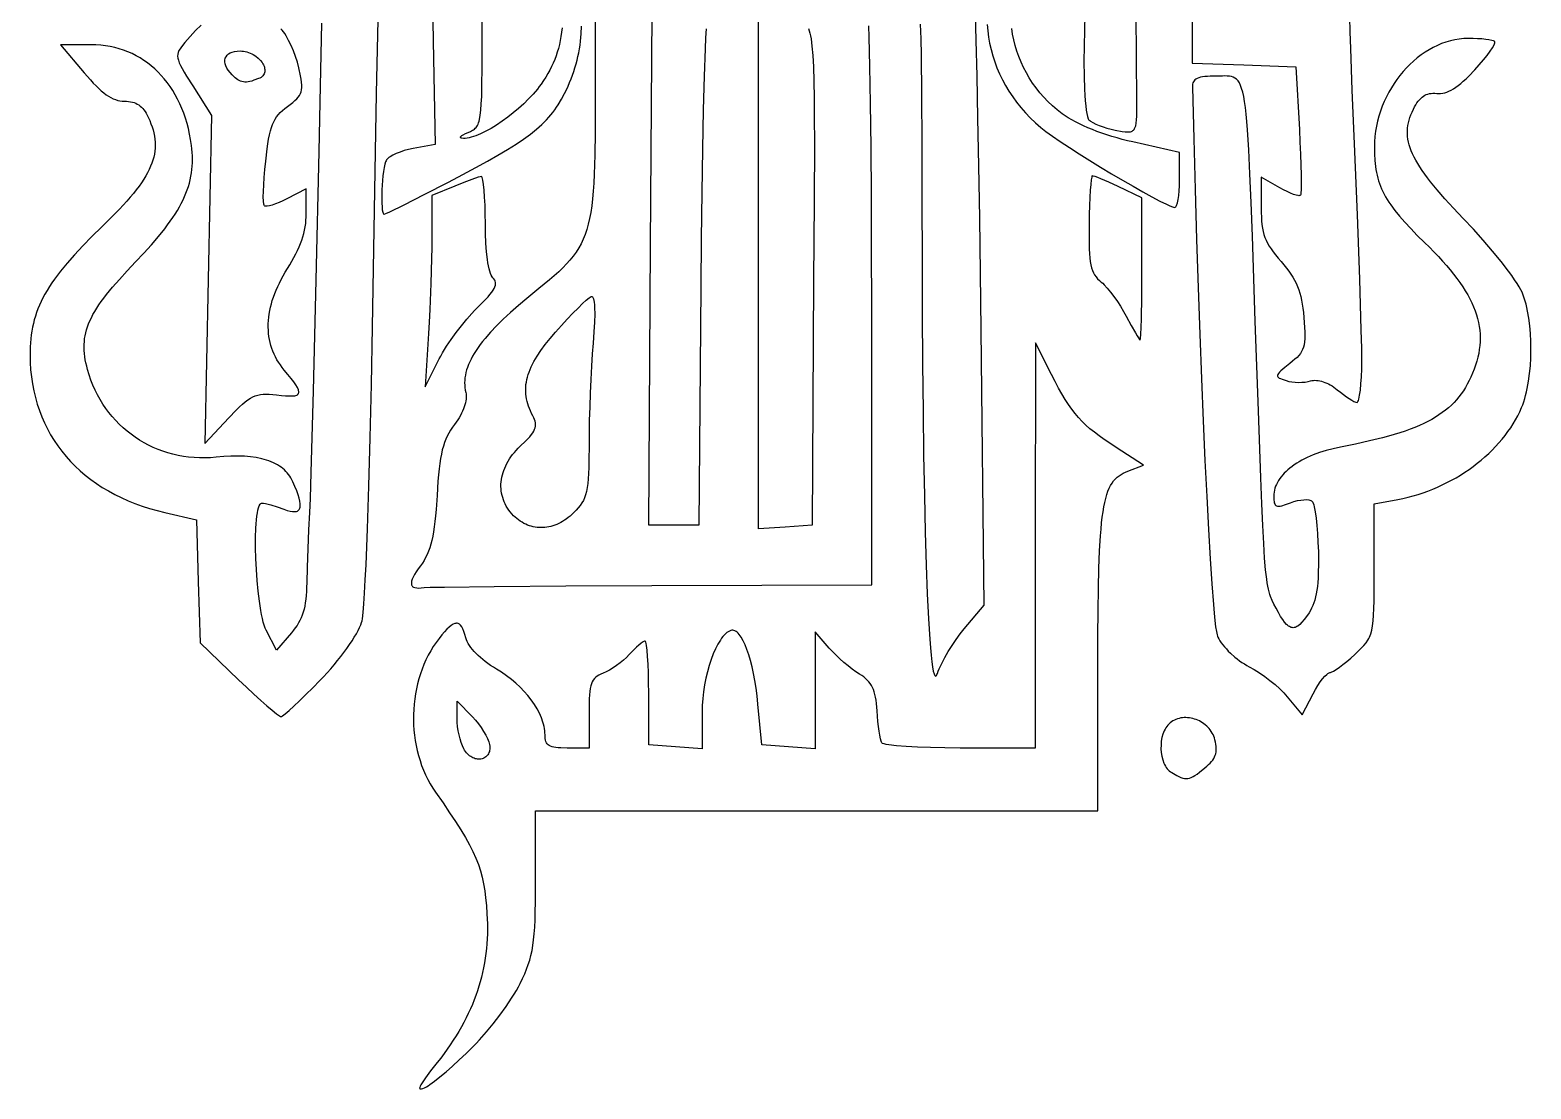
# Model space of a CAD drawing. Extents: x 0 to 1400, y 0 to 980.
# Drawn here: x 1015 to 1253.9, y 480.7 to 649.3 of the extents above; entities that cross this region are included whole.
import ezdxf

# ---------------------------------------------------------------- set-up
doc = ezdxf.new("R2010")
doc.units = 0
doc.layers.add('Calque_par_d_faut', color=18, linetype='CONTINUOUS')

msp = doc.modelspace()

# ---------------------------------------------------------------- linework, layer by layer
at = {"layer": 'Calque_par_d_faut'}
for points in [[(1078.91, 664), (1079.2, 647.56), (1079.5, 631.13), (1076, 630.47), (1075.28, 630.32), (1074.59, 630.13), (1073.92, 629.91), (1073.32, 629.67), (1072.78, 629.42), (1072.33, 629.16), (1072.14, 629.03), (1071.99, 628.9), (1071.86, 628.78), (1071.77, 628.66), (1071.7, 628.53), (1071.63, 628.37), (1071.51, 627.95), (1071.39, 627.42), (1071.29, 626.81), (1071.2, 626.12), (1071.13, 625.4), (1071.07, 624.64), (1071.03, 623.88), (1071.01, 623.14), (1071, 622.43), (1071.01, 621.77), (1071.05, 621.19), (1071.1, 620.7), (1071.17, 620.32), (1071.22, 620.19), (1071.27, 620.08), (1071.33, 620.02), (1071.39, 620), (1071.67, 620.1), (1072.32, 620.4), (1074.56, 621.51), (1077.78, 623.14), (1081.64, 625.13), (1081.64, 625.13), (1083.91, 626.32), (1085.97, 627.42), (1087.83, 628.45), (1089.51, 629.4), (1091.02, 630.31), (1092.38, 631.16), (1093.59, 631.97), (1094.67, 632.76), (1095.63, 633.53), (1096.07, 633.91), (1096.48, 634.29), (1096.88, 634.67), (1097.25, 635.05), (1097.6, 635.44), (1097.93, 635.83), (1098.24, 636.22), (1098.54, 636.62), (1098.83, 637.03), (1099.11, 637.45), (1099.63, 638.32), (1100.12, 639.24), (1100.4, 639.81), (1100.67, 640.39), (1100.92, 640.97), (1101.16, 641.56), (1101.38, 642.15), (1101.58, 642.74), (1101.77, 643.33), (1101.94, 643.93), (1102.1, 644.53), (1102.24, 645.13), (1102.37, 645.73), (1102.48, 646.33), (1102.58, 646.93), (1102.66, 647.54), (1102.77, 648.74), (1102.83, 649.95)], [(1105, 664.1), (1105, 641.8), (1105, 637.13), (1104.98, 633.04), (1104.93, 629.47), (1104.89, 627.86), (1104.83, 626.36), (1104.76, 624.97), (1104.67, 623.67), (1104.56, 622.47), (1104.43, 621.35), (1104.28, 620.3), (1104.1, 619.33), (1103.89, 618.42), (1103.65, 617.57), (1103.38, 616.77), (1103.07, 616.02), (1102.73, 615.31), (1102.36, 614.63), (1101.94, 613.97), (1101.48, 613.33), (1100.97, 612.71), (1100.42, 612.09), (1099.82, 611.48), (1099.18, 610.85), (1098.48, 610.22), (1097.72, 609.56), (1096.04, 608.16), (1094.13, 606.61), (1092.76, 605.48), (1091.49, 604.37), (1090.33, 603.3), (1089.27, 602.25), (1088.31, 601.22), (1087.45, 600.22), (1087.06, 599.74), (1086.69, 599.25), (1086.35, 598.78), (1086.03, 598.31), (1085.74, 597.85), (1085.48, 597.39), (1085.24, 596.94), (1085.02, 596.49), (1084.83, 596.06), (1084.66, 595.62), (1084.52, 595.2), (1084.41, 594.78), (1084.32, 594.37), (1084.25, 593.96), (1084.21, 593.56), (1084.2, 593.16), (1084.21, 592.77), (1084.24, 592.39), (1084.3, 592.01), (1084.38, 591.64), (1084.43, 591.4), (1084.46, 591.13), (1084.46, 590.86), (1084.45, 590.57), (1084.41, 590.27), (1084.34, 589.97), (1084.26, 589.65), (1084.15, 589.32), (1084.03, 588.99), (1083.88, 588.65), (1083.72, 588.3), (1083.53, 587.95), (1083.33, 587.6), (1083.1, 587.25), (1082.86, 586.9), (1082.6, 586.54), (1082.27, 586.09), (1081.96, 585.63), (1081.69, 585.16), (1081.43, 584.68), (1081.21, 584.17), (1081, 583.64), (1080.82, 583.07), (1080.65, 582.46), (1080.5, 581.8), (1080.37, 581.08), (1080.25, 580.3), (1080.14, 579.45), (1080.05, 578.52), (1079.96, 577.51), (1079.81, 575.22), (1079.65, 572.99), (1079.57, 572), (1079.47, 571.08), (1079.37, 570.24), (1079.25, 569.45), (1079.12, 568.73), (1078.97, 568.06), (1078.82, 567.44), (1078.64, 566.86), (1078.45, 566.33), (1078.23, 565.82), (1078, 565.34), (1077.75, 564.88), (1077.47, 564.45), (1077.17, 564.02), (1076.8, 563.51), (1076.49, 563.04), (1076.23, 562.61), (1076.02, 562.22), (1075.87, 561.88), (1075.77, 561.57), (1075.72, 561.31), (1075.73, 561.08), (1075.75, 560.98), (1075.79, 560.89), (1075.84, 560.81), (1075.91, 560.74), (1075.98, 560.67), (1076.08, 560.62), (1076.3, 560.54), (1076.58, 560.49), (1076.92, 560.48), (1077.31, 560.5), (1077.75, 560.56), (1078.72, 560.6), (1081, 560.64), (1088.91, 560.73), (1100.31, 560.81), (1114, 560.88), (1149, 561), (1149, 605.38), (1148.99, 614.35), (1148.95, 622.86), (1148.89, 630.69), (1148.81, 637.66), (1148.72, 643.56), (1148.61, 648.21), (1148.55, 650.01)], [(1122.63, 649.52), (1122.55, 648.1), (1122.48, 646.36), (1122.33, 641.99), (1122.18, 636.61), (1122.05, 630.37), (1121.94, 623.47), (1121.85, 616.08), (1121.78, 608.37), (1121.5, 570.5), (1117.51, 570.5), (1113.51, 570.5), (1113.81, 615), (1114.11, 659.5)], [(1061.44, 650.43), (1061.2, 640.46), (1060.97, 630), (1060.52, 609.53), (1060.09, 591.87), (1059.74, 578.89), (1059.61, 574.76), (1059.51, 572.5), (1059.36, 569.76), (1059.22, 566.74), (1059.12, 563.8), (1059.07, 561.31), (1059.05, 560.59), (1059.02, 559.91), (1058.98, 559.28), (1058.92, 558.69), (1058.84, 558.13), (1058.75, 557.6), (1058.64, 557.11), (1058.51, 556.63), (1058.35, 556.18), (1058.18, 555.75), (1057.99, 555.33), (1057.77, 554.93), (1057.52, 554.53), (1057.25, 554.14), (1056.95, 553.75), (1056.63, 553.36), (1054.26, 550.6), (1052.63, 553.75), (1052.46, 554.11), (1052.31, 554.55), (1052.16, 555.05), (1052.01, 555.62), (1051.88, 556.24), (1051.75, 556.91), (1051.53, 558.38), (1051.33, 559.99), (1051.18, 561.68), (1051.06, 563.43), (1050.98, 565.18), (1050.94, 566.89), (1050.94, 568.51), (1050.99, 570), (1051.03, 570.69), (1051.08, 571.32), (1051.15, 571.91), (1051.22, 572.43), (1051.31, 572.89), (1051.41, 573.27), (1051.52, 573.58), (1051.65, 573.81), (1051.71, 573.89), (1051.78, 573.95), (1051.86, 573.99), (1051.93, 574), (1052.18, 573.98), (1052.5, 573.92), (1053.35, 573.71), (1054.37, 573.4), (1055.43, 573.02), (1055.96, 572.84), (1056.42, 572.72), (1056.82, 572.65), (1057.17, 572.64), (1057.32, 572.66), (1057.46, 572.69), (1057.58, 572.74), (1057.69, 572.8), (1057.78, 572.88), (1057.86, 572.98), (1057.92, 573.08), (1057.97, 573.21), (1058.01, 573.35), (1058.03, 573.51), (1058.03, 573.86), (1057.98, 574.29), (1057.87, 574.78), (1057.7, 575.33), (1057.47, 575.96), (1057.2, 576.64), (1056.86, 577.4), (1056.71, 577.71), (1056.55, 578), (1056.37, 578.28), (1056.18, 578.55), (1055.97, 578.8), (1055.75, 579.05), (1055.51, 579.28), (1055.26, 579.5), (1054.99, 579.71), (1054.71, 579.91), (1054.41, 580.09), (1054.09, 580.27), (1053.77, 580.43), (1053.42, 580.58), (1053.06, 580.72), (1052.69, 580.85), (1052.3, 580.96), (1051.9, 581.07), (1051.04, 581.24), (1050.13, 581.37), (1049.15, 581.45), (1048.11, 581.48), (1047.01, 581.47), (1045.85, 581.41), (1044.63, 581.3), (1043.74, 581.23), (1042.86, 581.2), (1041.99, 581.2), (1041.13, 581.24), (1040.27, 581.32), (1039.43, 581.44), (1038.6, 581.59), (1037.78, 581.78), (1036.97, 582), (1036.18, 582.26), (1035.4, 582.55), (1034.64, 582.87), (1033.89, 583.23), (1033.17, 583.61), (1032.46, 584.03), (1031.77, 584.48), (1031.1, 584.96), (1030.46, 585.46), (1029.83, 586), (1029.23, 586.56), (1028.66, 587.15), (1028.11, 587.77), (1027.58, 588.41), (1027.08, 589.08), (1026.61, 589.77), (1026.17, 590.49), (1025.76, 591.23), (1025.38, 592), (1025.03, 592.78), (1024.71, 593.59), (1024.42, 594.42), (1024.17, 595.27), (1024.04, 595.8), (1023.92, 596.32), (1023.82, 596.83), (1023.74, 597.32), (1023.69, 597.82), (1023.65, 598.3), (1023.63, 598.78), (1023.64, 599.25), (1023.67, 599.72), (1023.72, 600.19), (1023.8, 600.66), (1023.9, 601.12), (1024.03, 601.59), (1024.18, 602.07), (1024.35, 602.54), (1024.56, 603.02), (1024.79, 603.51), (1025.04, 604.01), (1025.33, 604.51), (1025.64, 605.02), (1025.98, 605.55), (1026.36, 606.09), (1026.76, 606.64), (1027.19, 607.2), (1028.15, 608.38), (1029.24, 609.63), (1030.46, 610.97), (1031.82, 612.4), (1033.16, 613.81), (1034.38, 615.15), (1035.48, 616.45), (1036.47, 617.69), (1036.93, 618.29), (1037.35, 618.88), (1037.76, 619.47), (1038.13, 620.04), (1038.48, 620.61), (1038.8, 621.17), (1039.1, 621.73), (1039.38, 622.28), (1039.63, 622.82), (1039.85, 623.36), (1040.06, 623.9), (1040.24, 624.43), (1040.39, 624.97), (1040.53, 625.5), (1040.64, 626.04), (1040.73, 626.57), (1040.8, 627.11), (1040.85, 627.65), (1040.88, 628.19), (1040.89, 628.73), (1040.88, 629.28), (1040.85, 629.84), (1040.8, 630.4), (1040.73, 630.97), (1040.59, 631.88), (1040.43, 632.76), (1040.23, 633.63), (1040.01, 634.47), (1039.76, 635.29), (1039.49, 636.08), (1039.19, 636.85), (1038.86, 637.6), (1038.51, 638.32), (1038.14, 639.02), (1037.74, 639.69), (1037.32, 640.34), (1036.87, 640.96), (1036.4, 641.55), (1035.91, 642.11), (1035.4, 642.65), (1034.87, 643.16), (1034.32, 643.64), (1033.74, 644.09), (1033.15, 644.5), (1032.54, 644.89), (1031.91, 645.25), (1031.26, 645.58), (1030.6, 645.87), (1029.92, 646.13), (1029.22, 646.36), (1028.51, 646.55), (1027.78, 646.71), (1027.03, 646.84), (1026.28, 646.93), (1025.5, 646.98), (1024.72, 647), (1019.9, 647), (1023.66, 642.5), (1024.64, 641.38), (1025.09, 640.88), (1025.54, 640.43), (1025.96, 640.02), (1026.37, 639.65), (1026.77, 639.33), (1027.16, 639.04), (1027.54, 638.78), (1027.91, 638.57), (1028.28, 638.39), (1028.64, 638.25), (1028.99, 638.14), (1029.34, 638.06), (1029.7, 638.01), (1030.05, 638), (1030.39, 637.99), (1030.71, 637.96), (1031.02, 637.92), (1031.31, 637.85), (1031.58, 637.77), (1031.85, 637.67), (1032.1, 637.54), (1032.33, 637.4), (1032.56, 637.23), (1032.77, 637.04), (1032.97, 636.84), (1033.16, 636.61), (1033.35, 636.35), (1033.52, 636.08), (1033.68, 635.78), (1033.84, 635.45), (1034.07, 634.93), (1034.27, 634.42), (1034.44, 633.92), (1034.6, 633.42), (1034.72, 632.94), (1034.82, 632.45), (1034.89, 631.97), (1034.93, 631.49), (1034.95, 631.02), (1034.93, 630.54), (1034.89, 630.06), (1034.82, 629.59), (1034.71, 629.11), (1034.58, 628.62), (1034.42, 628.13), (1034.22, 627.64), (1033.99, 627.13), (1033.74, 626.62), (1033.44, 626.1), (1033.12, 625.57), (1032.76, 625.03), (1032.37, 624.48), (1031.94, 623.91), (1031.48, 623.33), (1030.98, 622.73), (1030.44, 622.11), (1029.26, 620.82), (1027.94, 619.46), (1026.46, 618), (1024.86, 616.44), (1023.42, 614.96), (1022.1, 613.55), (1020.92, 612.21), (1020.38, 611.56), (1019.87, 610.92), (1019.38, 610.3), (1018.93, 609.68), (1018.51, 609.07), (1018.11, 608.47), (1017.74, 607.88), (1017.4, 607.29), (1017.08, 606.7), (1016.79, 606.12), (1016.53, 605.53), (1016.29, 604.95), (1016.07, 604.37), (1015.87, 603.79), (1015.7, 603.2), (1015.55, 602.61), (1015.42, 602.01), (1015.31, 601.4), (1015.21, 600.79), (1015.14, 600.16), (1015.09, 599.53), (1015.05, 598.89), (1015.03, 598.23), (1015.02, 597.55), (1015.05, 596.38), (1015.12, 595.23), (1015.24, 594.09), (1015.41, 592.98), (1015.62, 591.89), (1015.87, 590.81), (1016.17, 589.77), (1016.51, 588.74), (1016.9, 587.74), (1017.32, 586.76), (1017.79, 585.81), (1018.3, 584.88), (1018.85, 583.98), (1019.45, 583.11), (1020.08, 582.26), (1020.75, 581.44), (1021.46, 580.65), (1022.21, 579.88), (1023, 579.15), (1023.82, 578.44), (1024.69, 577.77), (1025.59, 577.12), (1026.52, 576.51), (1027.49, 575.93), (1028.5, 575.38), (1029.54, 574.87), (1030.62, 574.38), (1031.73, 573.94), (1032.87, 573.52), (1034.05, 573.15), (1035.26, 572.8), (1036.5, 572.5), (1041.5, 571.35), (1041.79, 561.54), (1042.08, 551.73), (1048.22, 545.87), (1049.47, 544.69), (1050.66, 543.59), (1051.75, 542.59), (1052.74, 541.72), (1053.58, 541.01), (1054.25, 540.46), (1054.72, 540.12), (1054.87, 540.03), (1054.97, 540), (1055.06, 540.03), (1055.2, 540.12), (1055.64, 540.45), (1056.26, 540.99), (1057.03, 541.69), (1057.94, 542.54), (1058.94, 543.52), (1060.03, 544.59), (1061.17, 545.75), (1061.17, 545.75), (1061.75, 546.36), (1062.33, 546.99), (1062.89, 547.63), (1063.44, 548.27), (1063.98, 548.92), (1064.49, 549.57), (1064.98, 550.21), (1065.45, 550.85), (1065.88, 551.46), (1066.28, 552.06), (1066.64, 552.64), (1066.97, 553.18), (1067.25, 553.7), (1067.49, 554.17), (1067.68, 554.61), (1067.81, 555), (1067.87, 555.24), (1067.92, 555.58), (1068.04, 556.57), (1068.16, 557.94), (1068.28, 559.68), (1068.39, 561.76), (1068.51, 564.17), (1068.74, 569.89), (1068.97, 576.68), (1069.17, 584.4), (1069.36, 592.89), (1069.52, 602), (1069.83, 620.65), (1070.19, 639.25), (1070.55, 655.67)], [(1099.71, 649.68), (1099.63, 648.98), (1099.53, 648.3), (1099.41, 647.65), (1099.28, 647.02), (1099.12, 646.41), (1098.95, 645.81), (1098.76, 645.22), (1098.54, 644.65), (1098.3, 644.08), (1098.04, 643.52), (1097.76, 642.96), (1097.45, 642.41), (1097.12, 641.85), (1096.76, 641.29), (1096.37, 640.72), (1096.09, 640.33), (1095.78, 639.94), (1095.12, 639.15), (1094.39, 638.37), (1093.61, 637.6), (1092.79, 636.86), (1091.94, 636.14), (1091.06, 635.45), (1090.18, 634.81), (1089.29, 634.21), (1088.42, 633.68), (1087.57, 633.21), (1086.75, 632.81), (1085.97, 632.49), (1085.6, 632.36), (1085.24, 632.25), (1084.91, 632.17), (1084.59, 632.12), (1084.28, 632.08), (1084, 632.08), (1083.74, 632.11), (1083.65, 632.13), (1083.59, 632.17), (1083.55, 632.21), (1083.54, 632.26), (1083.55, 632.31), (1083.59, 632.38), (1083.74, 632.52), (1083.99, 632.67), (1084.32, 632.85), (1084.75, 633.03), (1085.14, 633.19), (1085.47, 633.37), (1085.63, 633.46), (1085.77, 633.57), (1085.9, 633.69), (1086.02, 633.83), (1086.14, 633.98), (1086.24, 634.15), (1086.34, 634.35), (1086.42, 634.57), (1086.5, 634.82), (1086.57, 635.1), (1086.7, 635.77), (1086.79, 636.59), (1086.86, 637.58), (1086.92, 638.77), (1086.96, 640.17), (1086.99, 643.71), (1087, 648.36), (1086.99, 653.51)], [(1042.24, 650.12), (1041.38, 649.25), (1040.49, 648.3), (1039.68, 647.37), (1039.11, 646.66), (1038.9, 646.36), (1038.73, 646.06), (1038.61, 645.78), (1038.54, 645.49), (1038.52, 645.19), (1038.55, 644.87), (1038.64, 644.52), (1038.78, 644.13), (1038.98, 643.7), (1039.25, 643.2), (1039.57, 642.64), (1039.95, 642.01), (1040.92, 640.47), (1043.93, 635.71), (1043.4, 609.61), (1042.87, 583.5), (1046.68, 587.58), (1047.85, 588.81), (1048.36, 589.31), (1048.83, 589.75), (1049.28, 590.13), (1049.69, 590.45), (1050.1, 590.71), (1050.49, 590.92), (1050.88, 591.09), (1051.28, 591.21), (1051.7, 591.29), (1052.13, 591.34), (1052.6, 591.35), (1053.1, 591.33), (1053.65, 591.29), (1054.25, 591.22), (1054.25, 591.22), (1055.03, 591.14), (1055.71, 591.08), (1056.29, 591.06), (1056.78, 591.07), (1057.17, 591.11), (1057.33, 591.15), (1057.47, 591.2), (1057.58, 591.26), (1057.67, 591.34), (1057.74, 591.42), (1057.78, 591.52), (1057.8, 591.63), (1057.8, 591.76), (1057.78, 591.9), (1057.74, 592.05), (1057.58, 592.4), (1057.33, 592.82), (1057, 593.3), (1056.58, 593.85), (1056.08, 594.48), (1055.5, 595.18), (1055.18, 595.59), (1054.87, 596), (1054.59, 596.42), (1054.33, 596.84), (1054.1, 597.28), (1053.88, 597.73), (1053.69, 598.18), (1053.52, 598.64), (1053.37, 599.1), (1053.25, 599.57), (1053.14, 600.05), (1053.06, 600.54), (1053, 601.03), (1052.96, 601.53), (1052.94, 602.04), (1052.95, 602.55), (1052.97, 603.07), (1053.02, 603.59), (1053.09, 604.11), (1053.19, 604.65), (1053.3, 605.18), (1053.44, 605.72), (1053.59, 606.27), (1053.77, 606.82), (1053.98, 607.37), (1054.2, 607.93), (1054.45, 608.49), (1054.71, 609.05), (1055, 609.62), (1055.31, 610.19), (1055.65, 610.76), (1056, 611.34), (1056.37, 611.94), (1056.72, 612.53), (1057.04, 613.11), (1057.33, 613.68), (1057.6, 614.24), (1057.85, 614.8), (1058.07, 615.35), (1058.27, 615.89), (1058.44, 616.42), (1058.59, 616.96), (1058.72, 617.48), (1058.82, 618), (1058.9, 618.52), (1058.95, 619.04), (1058.99, 619.55), (1059, 620.06), (1059, 624.05), (1055.91, 622.45), (1055.28, 622.14), (1054.67, 621.87), (1054.1, 621.64), (1053.58, 621.47), (1053.13, 621.35), (1052.76, 621.28), (1052.61, 621.27), (1052.48, 621.28), (1052.39, 621.31), (1052.32, 621.35), (1052.27, 621.43), (1052.23, 621.58), (1052.18, 622.06), (1052.16, 622.76), (1052.18, 623.65), (1052.22, 624.69), (1052.3, 625.87), (1052.4, 627.14), (1052.54, 628.48), (1052.76, 630.41), (1052.88, 631.24), (1053, 631.98), (1053.13, 632.65), (1053.28, 633.26), (1053.44, 633.8), (1053.61, 634.29), (1053.81, 634.74), (1054.03, 635.14), (1054.28, 635.52), (1054.55, 635.86), (1054.86, 636.2), (1055.2, 636.52), (1055.58, 636.83), (1056, 637.15), (1056.85, 637.81), (1057.19, 638.1), (1057.48, 638.38), (1057.73, 638.65), (1057.93, 638.92), (1058.08, 639.21), (1058.19, 639.51), (1058.26, 639.83), (1058.3, 640.18), (1058.29, 640.57), (1058.26, 641.01), (1058.19, 641.5), (1058.09, 642.04), (1057.81, 643.34), (1057.58, 644.22), (1057.3, 645.12), (1056.96, 646.02), (1056.59, 646.88), (1056.19, 647.69), (1055.77, 648.43), (1055.56, 648.76), (1055.36, 649.06), (1055.15, 649.32), (1054.95, 649.55)], [(1138.93, 649.58), (1139.04, 649.23), (1139.15, 648.85), (1139.25, 648.41), (1139.34, 647.92), (1139.42, 647.37), (1139.49, 646.75), (1139.61, 645.28), (1139.71, 643.45), (1139.78, 641.21), (1139.83, 638.51), (1139.86, 635.29), (1139.87, 631.49), (1139.84, 621.96), (1139.76, 609.49), (1139.5, 570.5), (1135.25, 570.19), (1131, 569.89), (1131, 610.43), (1131, 650.97)], [(1156.73, 650.26), (1156.8, 647.95), (1156.85, 645.31), (1156.94, 639.03), (1156.99, 631.29), (1157, 621.97), (1157.01, 612.89), (1157.04, 604.29), (1157.1, 596.2), (1157.18, 588.64), (1157.27, 581.64), (1157.39, 575.2), (1157.52, 569.36), (1157.67, 564.13), (1157.84, 559.53), (1158.03, 555.59), (1158.23, 552.33), (1158.34, 550.96), (1158.45, 549.76), (1158.56, 548.75), (1158.68, 547.91), (1158.8, 547.26), (1158.93, 546.8), (1158.99, 546.64), (1159.06, 546.53), (1159.12, 546.47), (1159.19, 546.45), (1159.25, 546.48), (1159.32, 546.57), (1159.39, 546.7), (1159.46, 546.88), (1159.59, 547.24), (1159.75, 547.63), (1160.15, 548.48), (1160.63, 549.39), (1161.18, 550.35), (1161.79, 551.31), (1162.43, 552.26), (1163.09, 553.16), (1163.74, 553.99), (1163.74, 553.99), (1166.9, 557.75), (1166.42, 601.62), (1166.31, 610.63), (1166.19, 619.39), (1166.05, 627.69), (1165.91, 635.32), (1165.77, 642.06), (1165.63, 647.68), (1165.5, 651.97)], [(1167.37, 650.23), (1167.46, 649.22), (1167.59, 648.22), (1167.77, 647.22), (1167.99, 646.23), (1168.26, 645.24), (1168.58, 644.27), (1168.94, 643.3), (1169.35, 642.35), (1169.8, 641.41), (1170.3, 640.49), (1170.85, 639.58), (1171.44, 638.7), (1172.07, 637.83), (1172.75, 636.98), (1173.47, 636.15), (1174.24, 635.35), (1175.05, 634.57), (1175.91, 633.82), (1176.71, 633.19), (1177.76, 632.43), (1179.02, 631.56), (1180.46, 630.61), (1182.04, 629.6), (1183.71, 628.56), (1185.44, 627.49), (1187.19, 626.44), (1188.92, 625.42), (1190.6, 624.45), (1192.17, 623.57), (1193.61, 622.78), (1194.88, 622.11), (1195.93, 621.6), (1196.37, 621.4), (1196.74, 621.25), (1197.03, 621.15), (1197.25, 621.1), (1197.33, 621.11), (1197.4, 621.17), (1197.47, 621.27), (1197.54, 621.41), (1197.67, 621.8), (1197.78, 622.33), (1197.87, 622.98), (1197.94, 623.72), (1197.98, 624.54), (1198, 625.43), (1198, 625.43), (1198, 629.86), (1190.59, 631.51), (1189.73, 631.71), (1188.88, 631.93), (1188.05, 632.16), (1187.22, 632.4), (1186.42, 632.65), (1185.63, 632.92), (1184.86, 633.2), (1184.12, 633.48), (1183.4, 633.78), (1182.71, 634.08), (1182.06, 634.39), (1181.43, 634.71), (1180.84, 635.03), (1180.28, 635.35), (1179.77, 635.68), (1179.3, 636.01), (1178.52, 636.62), (1177.77, 637.26), (1177.06, 637.93), (1176.39, 638.63), (1175.76, 639.36), (1175.16, 640.12), (1174.61, 640.9), (1174.09, 641.7), (1173.62, 642.53), (1173.18, 643.37), (1172.79, 644.22), (1172.43, 645.1), (1172.12, 645.98), (1171.85, 646.87), (1171.61, 647.78), (1171.43, 648.68), (1171.28, 649.6)], [(1182.93, 651.82), (1182.85, 649.3), (1182.8, 646.78), (1182.79, 644.32), (1182.81, 642), (1182.88, 639.9), (1182.93, 638.95), (1182.99, 638.07), (1183.06, 637.29), (1183.14, 636.6), (1183.23, 636.03), (1183.34, 635.56), (1183.45, 635.22), (1183.52, 635.1), (1183.58, 635.02), (1183.7, 634.92), (1183.84, 634.81), (1184.22, 634.59), (1184.68, 634.36), (1185.22, 634.14), (1185.82, 633.92), (1186.45, 633.72), (1187.11, 633.54), (1187.78, 633.39), (1188.89, 633.19), (1189.35, 633.13), (1189.74, 633.1), (1190.07, 633.12), (1190.21, 633.15), (1190.35, 633.19), (1190.47, 633.25), (1190.57, 633.32), (1190.67, 633.41), (1190.76, 633.51), (1190.84, 633.63), (1190.91, 633.76), (1191.02, 634.1), (1191.1, 634.51), (1191.16, 635.01), (1191.19, 635.6), (1191.21, 636.29), (1191.22, 638), (1191.11, 652)], [(1200, 652), (1200, 648.04), (1200, 644.08), (1208.25, 643.79), (1216.5, 643.5), (1217.07, 633.5), (1217.17, 631.48), (1217.26, 629.58), (1217.32, 627.84), (1217.35, 626.3), (1217.37, 625), (1217.35, 623.99), (1217.32, 623.32), (1217.29, 623.12), (1217.25, 623.02), (1217.2, 622.98), (1217.11, 622.96), (1217.01, 622.95), (1216.87, 622.96), (1216.54, 623.04), (1216.12, 623.17), (1215.64, 623.36), (1215.11, 623.61), (1214.53, 623.89), (1213.94, 624.22), (1211, 625.91), (1211, 620.99), (1211.01, 620.25), (1211.03, 619.57), (1211.07, 618.94), (1211.12, 618.35), (1211.2, 617.8), (1211.31, 617.28), (1211.44, 616.79), (1211.6, 616.31), (1211.78, 615.85), (1212.01, 615.4), (1212.27, 614.94), (1212.56, 614.48), (1212.9, 614.01), (1213.28, 613.52), (1213.7, 613), (1214.17, 612.45), (1214.62, 611.93), (1215.03, 611.43), (1215.4, 610.94), (1215.74, 610.45), (1216.04, 609.97), (1216.32, 609.49), (1216.56, 609), (1216.78, 608.5), (1216.98, 607.98), (1217.15, 607.45), (1217.3, 606.89), (1217.43, 606.3), (1217.54, 605.68), (1217.63, 605.03), (1217.72, 604.33), (1217.79, 603.58), (1217.9, 601.98), (1217.93, 601.3), (1217.94, 600.69), (1217.93, 600.15), (1217.89, 599.66), (1217.82, 599.23), (1217.72, 598.83), (1217.59, 598.47), (1217.43, 598.13), (1217.23, 597.82), (1216.98, 597.51), (1216.7, 597.21), (1216.37, 596.9), (1216, 596.58), (1215.58, 596.24), (1214.74, 595.57), (1214.14, 595.06), (1213.92, 594.85), (1213.75, 594.66), (1213.64, 594.5), (1213.59, 594.36), (1213.58, 594.23), (1213.63, 594.12), (1213.73, 594.02), (1213.88, 593.92), (1214.08, 593.82), (1214.33, 593.72), (1214.96, 593.51), (1215.41, 593.39), (1215.9, 593.31), (1216.42, 593.25), (1216.95, 593.23), (1217.47, 593.24), (1217.98, 593.28), (1218.45, 593.35), (1218.86, 593.46), (1219.08, 593.51), (1219.3, 593.55), (1219.54, 593.56), (1219.79, 593.55), (1220.05, 593.53), (1220.32, 593.48), (1220.59, 593.42), (1220.87, 593.33), (1221.15, 593.23), (1221.43, 593.11), (1221.72, 592.98), (1222, 592.83), (1222.28, 592.66), (1222.56, 592.47), (1222.84, 592.27), (1223.11, 592.06), (1223.61, 591.66), (1224.1, 591.28), (1224.57, 590.94), (1225.02, 590.64), (1225.42, 590.39), (1225.77, 590.2), (1226.05, 590.08), (1226.25, 590.03), (1226.29, 590.04), (1226.33, 590.06), (1226.4, 590.16), (1226.47, 590.33), (1226.54, 590.55), (1226.67, 591.17), (1226.78, 591.99), (1226.88, 592.99), (1226.95, 594.13), (1227, 595.39), (1227.02, 596.75), (1227.02, 596.75), (1227, 598.67), (1226.93, 601.56), (1226.68, 609.66), (1226.31, 619.93), (1225.85, 631.24), (1225.49, 639.76), (1225.25, 646.38), (1225.17, 649.06), (1225.12, 651.36)]]:
    msp.add_lwpolyline(points, dxfattribs=at)
for points in [[(1221.92, 547), (1222.02, 547.02), (1222.16, 547.06), (1222.5, 547.23), (1222.94, 547.5), (1223.45, 547.85), (1224.01, 548.28), (1224.62, 548.77), (1225.25, 549.32), (1225.89, 549.9), (1226.44, 550.41), (1226.92, 550.88), (1227.33, 551.32), (1227.69, 551.74), (1227.99, 552.18), (1228.12, 552.42), (1228.24, 552.66), (1228.35, 552.91), (1228.44, 553.18), (1228.61, 553.77), (1228.74, 554.45), (1228.83, 555.24), (1228.9, 556.16), (1228.95, 557.22), (1228.98, 558.46), (1228.99, 559.88), (1229, 563.36), (1229, 573.91), (1232.75, 574.59), (1233.56, 574.75), (1234.37, 574.94), (1235.17, 575.15), (1235.97, 575.38), (1236.76, 575.64), (1237.54, 575.92), (1238.31, 576.23), (1239.08, 576.55), (1239.83, 576.9), (1240.57, 577.26), (1241.3, 577.65), (1242.02, 578.05), (1242.72, 578.47), (1243.41, 578.92), (1244.09, 579.37), (1244.75, 579.85), (1245.39, 580.34), (1246.02, 580.85), (1246.62, 581.37), (1247.21, 581.9), (1247.77, 582.45), (1248.32, 583.02), (1248.84, 583.59), (1249.35, 584.18), (1249.82, 584.77), (1250.28, 585.38), (1250.71, 586), (1251.11, 586.63), (1251.49, 587.26), (1251.84, 587.91), (1252.16, 588.56), (1252.45, 589.22), (1252.62, 589.67), (1252.79, 590.15), (1252.95, 590.64), (1253.09, 591.16), (1253.22, 591.7), (1253.35, 592.26), (1253.56, 593.42), (1253.72, 594.63), (1253.84, 595.88), (1253.91, 597.15), (1253.94, 598.43), (1253.93, 599.72), (1253.86, 600.99), (1253.76, 602.23), (1253.6, 603.43), (1253.41, 604.58), (1253.29, 605.13), (1253.16, 605.66), (1253.02, 606.17), (1252.87, 606.66), (1252.71, 607.13), (1252.54, 607.57), (1252.35, 607.97), (1252.08, 608.44), (1251.74, 608.98), (1251.34, 609.58), (1250.88, 610.23), (1250.36, 610.94), (1249.18, 612.47), (1247.83, 614.12), (1246.35, 615.85), (1244.78, 617.6), (1243.16, 619.33), (1241.63, 620.96), (1240.25, 622.47), (1239.03, 623.87), (1237.96, 625.17), (1237.48, 625.79), (1237.03, 626.39), (1236.62, 626.97), (1236.25, 627.53), (1235.91, 628.07), (1235.6, 628.6), (1235.33, 629.11), (1235.09, 629.61), (1234.88, 630.1), (1234.7, 630.57), (1234.56, 631.04), (1234.44, 631.5), (1234.35, 631.94), (1234.3, 632.39), (1234.27, 632.82), (1234.27, 633.26), (1234.3, 633.69), (1234.35, 634.12), (1234.43, 634.54), (1234.54, 634.97), (1234.68, 635.4), (1234.83, 635.83), (1235.02, 636.27), (1235.22, 636.71), (1235.41, 637.08), (1235.6, 637.41), (1235.79, 637.72), (1235.98, 637.99), (1236.18, 638.24), (1236.39, 638.46), (1236.6, 638.65), (1236.81, 638.81), (1237.04, 638.95), (1237.27, 639.06), (1237.52, 639.15), (1237.77, 639.21), (1238.04, 639.25), (1238.33, 639.27), (1238.62, 639.26), (1238.94, 639.24), (1239.25, 639.22), (1239.56, 639.23), (1239.89, 639.27), (1240.21, 639.35), (1240.55, 639.45), (1240.89, 639.6), (1241.24, 639.77), (1241.6, 639.98), (1241.97, 640.23), (1242.36, 640.51), (1242.76, 640.82), (1243.17, 641.18), (1243.6, 641.57), (1244.04, 642), (1244.98, 642.98), (1245.71, 643.8), (1246.38, 644.58), (1246.96, 645.3), (1247.44, 645.96), (1247.82, 646.52), (1248.08, 646.98), (1248.16, 647.16), (1248.2, 647.31), (1248.21, 647.42), (1248.17, 647.49), (1248.1, 647.54), (1248, 647.6), (1247.69, 647.69), (1247.26, 647.78), (1246.73, 647.85), (1246.12, 647.91), (1245.45, 647.96), (1244.73, 647.99), (1243.98, 648), (1243.26, 647.98), (1242.53, 647.9), (1241.82, 647.79), (1241.11, 647.63), (1240.41, 647.42), (1239.72, 647.18), (1239.04, 646.89), (1238.37, 646.56), (1237.72, 646.2), (1237.08, 645.8), (1236.45, 645.37), (1235.84, 644.9), (1235.25, 644.4), (1234.68, 643.87), (1234.13, 643.32), (1233.6, 642.73), (1233.09, 642.12), (1232.61, 641.48), (1232.15, 640.82), (1231.72, 640.13), (1231.31, 639.43), (1230.94, 638.71), (1230.59, 637.96), (1230.28, 637.2), (1229.99, 636.43), (1229.74, 635.64), (1229.53, 634.84), (1229.35, 634.03), (1229.21, 633.21), (1229.1, 632.38), (1229.04, 631.54), (1229.02, 630.7), (1229.03, 629.61), (1229.09, 628.58), (1229.19, 627.6), (1229.26, 627.13), (1229.34, 626.67), (1229.44, 626.22), (1229.55, 625.77), (1229.68, 625.33), (1229.82, 624.9), (1229.98, 624.47), (1230.16, 624.05), (1230.36, 623.62), (1230.57, 623.2), (1230.8, 622.78), (1231.05, 622.35), (1231.33, 621.92), (1231.62, 621.48), (1232.27, 620.6), (1233.01, 619.68), (1233.85, 618.72), (1234.8, 617.71), (1235.84, 616.64), (1237, 615.5), (1237.77, 614.74), (1238.5, 614), (1239.2, 613.27), (1239.86, 612.55), (1240.49, 611.84), (1241.07, 611.15), (1241.63, 610.46), (1242.15, 609.78), (1242.63, 609.11), (1243.08, 608.45), (1243.49, 607.8), (1243.87, 607.15), (1244.22, 606.51), (1244.53, 605.88), (1244.81, 605.25), (1245.05, 604.62), (1245.26, 604), (1245.44, 603.38), (1245.59, 602.77), (1245.7, 602.15), (1245.79, 601.54), (1245.84, 600.92), (1245.86, 600.31), (1245.84, 599.69), (1245.8, 599.08), (1245.72, 598.46), (1245.62, 597.84), (1245.48, 597.22), (1245.31, 596.59), (1245.12, 595.95), (1244.89, 595.32), (1244.64, 594.67), (1244.38, 594.08), (1244.1, 593.5), (1243.81, 592.95), (1243.51, 592.42), (1243.19, 591.9), (1242.85, 591.41), (1242.48, 590.93), (1242.1, 590.47), (1241.7, 590.03), (1241.27, 589.6), (1240.82, 589.19), (1240.34, 588.79), (1239.83, 588.41), (1239.3, 588.04), (1238.74, 587.68), (1238.15, 587.34), (1237.52, 587), (1236.87, 586.68), (1236.18, 586.37), (1235.45, 586.06), (1234.69, 585.77), (1233.89, 585.48), (1233.05, 585.2), (1232.18, 584.93), (1231.26, 584.66), (1230.3, 584.4), (1228.25, 583.9), (1226.02, 583.4), (1223.6, 582.92), (1222.44, 582.67), (1221.32, 582.38), (1220.26, 582.05), (1219.26, 581.67), (1218.33, 581.27), (1217.45, 580.83), (1217.04, 580.59), (1216.65, 580.35), (1216.27, 580.11), (1215.92, 579.85), (1215.58, 579.59), (1215.26, 579.32), (1214.96, 579.05), (1214.68, 578.77), (1214.42, 578.49), (1214.18, 578.2), (1213.96, 577.9), (1213.76, 577.6), (1213.59, 577.3), (1213.43, 576.99), (1213.3, 576.68), (1213.19, 576.36), (1213.11, 576.04), (1213.05, 575.72), (1213.01, 575.4), (1213, 575.07), (1213.02, 574.48), (1213.05, 574.24), (1213.09, 574.04), (1213.15, 573.87), (1213.23, 573.74), (1213.33, 573.64), (1213.45, 573.57), (1213.61, 573.53), (1213.79, 573.52), (1214.01, 573.54), (1214.26, 573.59), (1214.88, 573.78), (1215.66, 574.06), (1216.21, 574.25), (1216.76, 574.39), (1217.29, 574.49), (1217.78, 574.54), (1218.22, 574.55), (1218.6, 574.51), (1218.76, 574.47), (1218.91, 574.42), (1219.03, 574.36), (1219.12, 574.28), (1219.2, 574.16), (1219.28, 573.97), (1219.36, 573.72), (1219.44, 573.4), (1219.6, 572.6), (1219.74, 571.6), (1219.86, 570.44), (1219.96, 569.14), (1220.04, 567.74), (1220.1, 566.28), (1220.12, 564.42), (1220.09, 562.79), (1220.06, 562.06), (1220.01, 561.37), (1219.94, 560.73), (1219.86, 560.13), (1219.77, 559.57), (1219.65, 559.05), (1219.53, 558.56), (1219.38, 558.1), (1219.22, 557.67), (1219.03, 557.27), (1218.84, 556.89), (1218.62, 556.54), (1218.22, 555.95), (1217.85, 555.45), (1217.49, 555.03), (1217.16, 554.69), (1216.84, 554.43), (1216.68, 554.34), (1216.53, 554.26), (1216.38, 554.21), (1216.23, 554.18), (1216.08, 554.16), (1215.93, 554.17), (1215.78, 554.2), (1215.64, 554.26), (1215.49, 554.33), (1215.34, 554.42), (1215.19, 554.54), (1215.04, 554.68), (1214.73, 555.02), (1214.42, 555.44), (1214.08, 555.96), (1213.74, 556.56), (1213.37, 557.25), (1213.03, 557.9), (1212.74, 558.5), (1212.48, 559.12), (1212.36, 559.47), (1212.25, 559.85), (1212.15, 560.27), (1212.05, 560.75), (1211.96, 561.29), (1211.87, 561.9), (1211.71, 563.36), (1211.55, 565.22), (1211.4, 567.55), (1211.25, 570.41), (1211.1, 573.89), (1210.93, 578.05), (1210.55, 588.71), (1210.05, 603), (1209.59, 616.49), (1209.39, 621.87), (1209.21, 626.45), (1209.02, 630.27), (1208.82, 633.42), (1208.72, 634.75), (1208.6, 635.95), (1208.48, 637), (1208.35, 637.93), (1208.21, 638.73), (1208.06, 639.42), (1207.89, 640.01), (1207.71, 640.51), (1207.52, 640.91), (1207.31, 641.24), (1207.07, 641.5), (1206.82, 641.69), (1206.55, 641.83), (1206.26, 641.93), (1205.94, 641.98), (1205.6, 642.01), (1205.23, 642.02), (1204.83, 642.01), (1203.95, 642), (1202.89, 641.98), (1202.43, 641.96), (1202.02, 641.92), (1201.66, 641.87), (1201.34, 641.81), (1201.06, 641.73), (1200.82, 641.64), (1200.61, 641.53), (1200.44, 641.41), (1200.31, 641.27), (1200.2, 641.11), (1200.12, 640.92), (1200.07, 640.72), (1200.05, 640.5), (1200.04, 640.25), (1200.25, 632.03), (1200.47, 623.93), (1200.71, 616), (1200.96, 608.3), (1201.22, 600.88), (1201.49, 593.79), (1201.76, 587.08), (1202.04, 580.81), (1202.32, 575.03), (1202.6, 569.79), (1202.87, 565.15), (1203.13, 561.15), (1203.39, 557.85), (1203.51, 556.48), (1203.63, 555.3), (1203.75, 554.32), (1203.86, 553.56), (1203.97, 553), (1204.03, 552.81), (1204.08, 552.67), (1204.23, 552.37), (1204.42, 552.06), (1204.64, 551.75), (1204.88, 551.42), (1205.15, 551.09), (1205.45, 550.77), (1205.76, 550.44), (1206.09, 550.12), (1206.8, 549.49), (1207.18, 549.19), (1207.55, 548.91), (1207.94, 548.64), (1208.32, 548.39), (1208.71, 548.16), (1209.09, 547.95), (1209.89, 547.51), (1210.72, 546.99), (1211.56, 546.4), (1212.4, 545.77), (1213.2, 545.11), (1213.94, 544.44), (1214.6, 543.79), (1214.89, 543.48), (1215.15, 543.17), (1217.5, 540.28), (1219.27, 543.64), (1219.65, 544.32), (1220.03, 544.95), (1220.41, 545.52), (1220.78, 546.01), (1221.13, 546.42), (1221.44, 546.73), (1221.58, 546.85), (1221.71, 546.93), (1221.82, 546.98), (1221.92, 547)], [(1047.2, 642.2), (1046.86, 642.57), (1046.58, 642.93), (1046.36, 643.28), (1046.2, 643.63), (1046.09, 643.96), (1046.04, 644.27), (1046.05, 644.56), (1046.11, 644.84), (1046.22, 645.09), (1046.39, 645.32), (1046.61, 645.52), (1046.88, 645.68), (1047.2, 645.82), (1047.57, 645.92), (1048, 645.98), (1048.46, 646), (1048.75, 645.99), (1049.02, 645.96), (1049.29, 645.91), (1049.56, 645.85), (1049.82, 645.77), (1050.07, 645.67), (1050.31, 645.56), (1050.54, 645.44), (1050.97, 645.17), (1051.36, 644.85), (1051.69, 644.51), (1051.97, 644.15), (1052.09, 643.96), (1052.18, 643.77), (1052.27, 643.59), (1052.33, 643.4), (1052.37, 643.21), (1052.4, 643.03), (1052.4, 642.85), (1052.38, 642.68), (1052.34, 642.51), (1052.28, 642.35), (1052.2, 642.2), (1052.09, 642.05), (1051.96, 641.92), (1051.8, 641.8), (1051.61, 641.69), (1051.4, 641.6), (1050.64, 641.33), (1050.31, 641.22), (1050, 641.14), (1049.72, 641.09), (1049.46, 641.06), (1049.21, 641.05), (1048.98, 641.07), (1048.76, 641.12), (1048.54, 641.19), (1048.33, 641.29), (1048.12, 641.41), (1047.9, 641.57), (1047.68, 641.75), (1047.2, 642.2)], [(1086.16, 605.04), (1087.15, 606.03), (1087.93, 606.87), (1088.24, 607.24), (1088.51, 607.58), (1088.72, 607.89), (1088.89, 608.18), (1089.01, 608.45), (1089.09, 608.69), (1089.13, 608.92), (1089.12, 609.14), (1089.07, 609.34), (1088.99, 609.53), (1088.87, 609.71), (1088.71, 609.89), (1088.57, 610.06), (1088.45, 610.29), (1088.33, 610.58), (1088.21, 610.92), (1088.11, 611.32), (1088.01, 611.77), (1087.91, 612.27), (1087.83, 612.81), (1087.69, 614.03), (1087.59, 615.41), (1087.52, 616.92), (1087.5, 618.55), (1087.49, 620.04), (1087.45, 621.44), (1087.39, 622.71), (1087.32, 623.81), (1087.22, 624.72), (1087.12, 625.41), (1087.06, 625.66), (1087, 625.85), (1086.94, 625.96), (1086.9, 625.99), (1086.87, 626), (1086.67, 625.97), (1086.34, 625.88), (1085.36, 625.56), (1084.08, 625.07), (1082.62, 624.49), (1079, 622.97), (1078.99, 616.24), (1078.98, 614.71), (1078.95, 612.95), (1078.83, 608.98), (1078.66, 604.83), (1078.56, 602.84), (1078.45, 601), (1077.92, 592.5), (1080.16, 596.95), (1080.41, 597.42), (1080.69, 597.92), (1081.33, 598.97), (1082.06, 600.06), (1082.85, 601.16), (1083.68, 602.25), (1084.53, 603.28), (1085.36, 604.22), (1085.77, 604.65), (1086.16, 605.04)], [(1192, 611.31), (1192, 622.63), (1188.25, 624.42), (1186.76, 625.1), (1185.49, 625.65), (1184.97, 625.86), (1184.55, 626), (1184.26, 626.09), (1184.11, 626.11), (1184.06, 626.06), (1184.02, 625.93), (1183.94, 625.47), (1183.87, 624.75), (1183.8, 623.81), (1183.73, 622.68), (1183.68, 621.39), (1183.63, 619.97), (1183.61, 618.45), (1183.59, 616.25), (1183.6, 615.31), (1183.62, 614.47), (1183.66, 613.72), (1183.72, 613.05), (1183.79, 612.46), (1183.88, 611.93), (1184, 611.47), (1184.14, 611.05), (1184.3, 610.68), (1184.49, 610.34), (1184.71, 610.03), (1184.96, 609.74), (1185.24, 609.47), (1185.55, 609.19), (1185.77, 609), (1186, 608.78), (1186.5, 608.24), (1187.02, 607.61), (1187.56, 606.9), (1188.1, 606.13), (1188.62, 605.34), (1189.1, 604.54), (1189.53, 603.75), (1190.3, 602.29), (1190.97, 601.1), (1191.24, 600.64), (1191.47, 600.3), (1191.63, 600.08), (1191.69, 600.02), (1191.73, 600), (1191.76, 600.06), (1191.78, 600.23), (1191.83, 600.89), (1191.88, 601.94), (1191.92, 603.32), (1191.98, 606.92), (1192, 611.31)], [(1092, 572), (1091.73, 572.29), (1091.47, 572.59), (1091.24, 572.89), (1091.02, 573.21), (1090.83, 573.53), (1090.66, 573.86), (1090.5, 574.19), (1090.37, 574.53), (1090.26, 574.87), (1090.16, 575.22), (1090.09, 575.58), (1090.04, 575.93), (1090, 576.29), (1089.99, 576.65), (1089.99, 577.02), (1090.02, 577.39), (1090.06, 577.75), (1090.13, 578.12), (1090.21, 578.49), (1090.32, 578.86), (1090.44, 579.22), (1090.58, 579.59), (1090.74, 579.95), (1090.92, 580.31), (1091.12, 580.67), (1091.34, 581.03), (1091.58, 581.38), (1091.84, 581.72), (1092.12, 582.07), (1092.41, 582.4), (1092.73, 582.73), (1093.06, 583.05), (1093.91, 583.88), (1094.26, 584.24), (1094.57, 584.58), (1094.83, 584.9), (1095.04, 585.19), (1095.21, 585.48), (1095.34, 585.75), (1095.43, 586.01), (1095.48, 586.26), (1095.5, 586.52), (1095.48, 586.78), (1095.42, 587.04), (1095.33, 587.31), (1095.21, 587.59), (1095.06, 587.89), (1094.86, 588.28), (1094.68, 588.67), (1094.52, 589.05), (1094.37, 589.44), (1094.25, 589.82), (1094.15, 590.2), (1094.06, 590.58), (1094, 590.96), (1093.95, 591.34), (1093.93, 591.72), (1093.92, 592.11), (1093.94, 592.49), (1093.97, 592.88), (1094.03, 593.27), (1094.11, 593.66), (1094.2, 594.06), (1094.32, 594.46), (1094.46, 594.86), (1094.62, 595.27), (1094.8, 595.69), (1095, 596.11), (1095.23, 596.53), (1095.47, 596.96), (1095.74, 597.4), (1096.34, 598.3), (1097.02, 599.24), (1097.8, 600.21), (1098.66, 601.22), (1099.62, 602.29), (1100.55, 603.3), (1101.44, 604.23), (1102.25, 605.06), (1102.97, 605.77), (1103.57, 606.32), (1104.03, 606.7), (1104.2, 606.82), (1104.32, 606.89), (1104.38, 606.9), (1104.44, 606.9), (1104.49, 606.88), (1104.54, 606.85), (1104.63, 606.73), (1104.7, 606.54), (1104.77, 606.29), (1104.82, 605.98), (1104.86, 605.6), (1104.89, 605.16), (1104.91, 604.1), (1104.87, 602.8), (1104.79, 601.26), (1104.66, 599.49), (1104.53, 597.75), (1104.4, 595.8), (1104.29, 593.7), (1104.19, 591.52), (1104.11, 589.32), (1104.05, 587.18), (1104.01, 585.15), (1104, 583.3), (1103.99, 580.75), (1103.96, 579.68), (1103.93, 578.72), (1103.88, 577.88), (1103.81, 577.12), (1103.72, 576.46), (1103.6, 575.87), (1103.46, 575.34), (1103.3, 574.86), (1103.1, 574.43), (1102.86, 574.02), (1102.59, 573.63), (1102.29, 573.25), (1101.94, 572.86), (1101.55, 572.45), (1101.26, 572.18), (1100.98, 571.93), (1100.69, 571.69), (1100.39, 571.47), (1100.09, 571.27), (1099.79, 571.08), (1099.49, 570.9), (1099.18, 570.75), (1098.87, 570.61), (1098.56, 570.49), (1098.25, 570.38), (1097.93, 570.29), (1097.62, 570.22), (1097.3, 570.16), (1096.99, 570.12), (1096.67, 570.1), (1096.36, 570.09), (1096.04, 570.1), (1095.73, 570.13), (1095.42, 570.17), (1095.12, 570.23), (1094.81, 570.31), (1094.51, 570.4), (1094.21, 570.51), (1093.92, 570.64), (1093.63, 570.78), (1093.34, 570.94), (1093.06, 571.12), (1092.79, 571.32), (1092.52, 571.53), (1092.26, 571.76), (1092, 572)], [(1085.5, 487.4), (1086.03, 487.95), (1086.57, 488.53), (1087.67, 489.78), (1088.76, 491.1), (1089.81, 492.47), (1090.79, 493.84), (1091.68, 495.16), (1092.08, 495.79), (1092.44, 496.39), (1092.76, 496.96), (1093.03, 497.5), (1093.42, 498.3), (1093.76, 499.06), (1094.07, 499.79), (1094.33, 500.5), (1094.56, 501.22), (1094.76, 501.96), (1094.93, 502.74), (1095.08, 503.56), (1095.19, 504.45), (1095.29, 505.41), (1095.36, 506.47), (1095.41, 507.65), (1095.45, 508.94), (1095.48, 510.38), (1095.5, 513.75), (1095.5, 525), (1140.25, 525), (1185, 525), (1185, 548.35), (1185.01, 552.85), (1185.03, 556.87), (1185.08, 560.45), (1185.16, 563.61), (1185.27, 566.38), (1185.41, 568.78), (1185.5, 569.86), (1185.59, 570.85), (1185.7, 571.77), (1185.82, 572.62), (1185.95, 573.4), (1186.1, 574.11), (1186.26, 574.76), (1186.43, 575.35), (1186.61, 575.88), (1186.82, 576.36), (1187.03, 576.8), (1187.26, 577.19), (1187.51, 577.53), (1187.78, 577.84), (1188.06, 578.12), (1188.37, 578.36), (1188.69, 578.58), (1189.03, 578.77), (1189.39, 578.95), (1189.77, 579.1), (1192.29, 580.06), (1187.9, 582.88), (1186.92, 583.52), (1186.02, 584.12), (1185.2, 584.71), (1184.44, 585.28), (1183.74, 585.85), (1183.1, 586.43), (1182.49, 587.02), (1181.92, 587.63), (1181.37, 588.28), (1180.85, 588.97), (1180.33, 589.71), (1179.81, 590.51), (1179.29, 591.38), (1178.76, 592.33), (1178.2, 593.37), (1177.61, 594.5), (1175.05, 599.5), (1175.03, 567.25), (1175, 535), (1163.06, 535), (1160.65, 535.02), (1158.38, 535.06), (1156.31, 535.14), (1154.48, 535.24), (1152.94, 535.36), (1151.75, 535.5), (1151.3, 535.58), (1150.96, 535.66), (1150.72, 535.74), (1150.65, 535.78), (1150.61, 535.82), (1150.56, 535.93), (1150.5, 536.07), (1150.39, 536.48), (1150.28, 537.02), (1150.18, 537.66), (1150.08, 538.4), (1149.99, 539.2), (1149.91, 540.05), (1149.85, 540.93), (1149.75, 542.1), (1149.69, 542.62), (1149.61, 543.09), (1149.51, 543.53), (1149.4, 543.94), (1149.27, 544.31), (1149.13, 544.66), (1148.96, 544.98), (1148.76, 545.28), (1148.55, 545.55), (1148.3, 545.82), (1148.03, 546.07), (1147.74, 546.31), (1147.41, 546.54), (1147.05, 546.77), (1146.49, 547.13), (1145.88, 547.58), (1145.24, 548.08), (1144.59, 548.62), (1143.94, 549.2), (1143.33, 549.78), (1142.76, 550.36), (1142.25, 550.91), (1140.01, 553.5), (1140, 544.19), (1140, 534.89), (1135.75, 535.19), (1131.5, 535.5), (1130.9, 542), (1130.76, 543.29), (1130.59, 544.54), (1130.4, 545.73), (1130.19, 546.86), (1129.95, 547.93), (1129.7, 548.93), (1129.43, 549.85), (1129.14, 550.69), (1128.84, 551.44), (1128.53, 552.09), (1128.22, 552.65), (1128.05, 552.89), (1127.89, 553.1), (1127.73, 553.28), (1127.56, 553.44), (1127.4, 553.56), (1127.23, 553.66), (1127.07, 553.72), (1126.9, 553.75), (1126.74, 553.75), (1126.58, 553.72), (1126.37, 553.63), (1126.15, 553.52), (1125.94, 553.37), (1125.73, 553.19), (1125.52, 552.98), (1125.31, 552.74), (1125.11, 552.48), (1124.91, 552.19), (1124.71, 551.88), (1124.51, 551.54), (1124.14, 550.8), (1123.78, 549.98), (1123.44, 549.09), (1123.13, 548.15), (1122.85, 547.15), (1122.61, 546.12), (1122.4, 545.05), (1122.23, 543.97), (1122.11, 542.87), (1122.03, 541.78), (1122, 540.69), (1122, 534.89), (1117.75, 535.19), (1113.5, 535.5), (1113.5, 543.75), (1113.49, 545.41), (1113.45, 546.95), (1113.4, 548.36), (1113.33, 549.58), (1113.24, 550.59), (1113.14, 551.35), (1113.08, 551.63), (1113.02, 551.83), (1112.97, 551.96), (1112.94, 551.99), (1112.9, 552), (1112.83, 551.99), (1112.75, 551.96), (1112.52, 551.83), (1112.25, 551.64), (1111.93, 551.38), (1111.57, 551.07), (1111.19, 550.71), (1110.8, 550.31), (1110.4, 549.89), (1109.98, 549.44), (1109.49, 549), (1108.96, 548.56), (1108.4, 548.14), (1107.83, 547.75), (1107.27, 547.41), (1106.74, 547.13), (1106.25, 546.91), (1105.9, 546.77), (1105.59, 546.62), (1105.32, 546.45), (1105.07, 546.27), (1104.86, 546.07), (1104.68, 545.83), (1104.52, 545.55), (1104.39, 545.24), (1104.28, 544.88), (1104.2, 544.46), (1104.13, 543.99), (1104.08, 543.45), (1104.04, 542.84), (1104.02, 542.15), (1104, 540.52), (1104, 535), (1100.5, 535), (1099.52, 535.02), (1099.11, 535.05), (1098.74, 535.08), (1098.41, 535.14), (1098.12, 535.21), (1097.88, 535.29), (1097.67, 535.4), (1097.49, 535.53), (1097.35, 535.67), (1097.23, 535.84), (1097.14, 536.04), (1097.08, 536.26), (1097.03, 536.51), (1097.01, 536.79), (1097, 537.1), (1096.99, 537.42), (1096.96, 537.76), (1096.92, 538.09), (1096.85, 538.43), (1096.77, 538.78), (1096.67, 539.13), (1096.42, 539.83), (1096.11, 540.53), (1095.74, 541.24), (1095.31, 541.95), (1094.82, 542.65), (1094.28, 543.34), (1093.69, 544.02), (1093.05, 544.68), (1092.37, 545.32), (1091.65, 545.93), (1090.89, 546.52), (1090.09, 547.07), (1089.27, 547.58), (1088.8, 547.87), (1088.34, 548.16), (1087.9, 548.47), (1087.48, 548.78), (1087.08, 549.1), (1086.71, 549.42), (1086.35, 549.74), (1086.02, 550.07), (1085.71, 550.39), (1085.43, 550.71), (1085.18, 551.03), (1084.96, 551.35), (1084.77, 551.66), (1084.61, 551.96), (1084.49, 552.25), (1084.4, 552.54), (1084.25, 553.09), (1084.1, 553.56), (1083.93, 553.96), (1083.76, 554.29), (1083.57, 554.55), (1083.47, 554.64), (1083.37, 554.72), (1083.26, 554.79), (1083.15, 554.83), (1083.04, 554.86), (1082.92, 554.86), (1082.79, 554.85), (1082.66, 554.82), (1082.38, 554.7), (1082.08, 554.51), (1081.75, 554.25), (1081.39, 553.9), (1081, 553.49), (1080.58, 553), (1080.13, 552.44), (1079.66, 551.81), (1079.21, 551.15), (1078.8, 550.47), (1078.41, 549.77), (1078.05, 549.06), (1077.73, 548.32), (1077.43, 547.57), (1077.16, 546.8), (1076.92, 546.02), (1076.71, 545.23), (1076.53, 544.43), (1076.38, 543.62), (1076.26, 542.81), (1076.16, 541.99), (1076.1, 541.16), (1076.07, 540.33), (1076.06, 539.5), (1076.09, 538.67), (1076.14, 537.85), (1076.23, 537.02), (1076.34, 536.21), (1076.49, 535.39), (1076.66, 534.59), (1076.87, 533.79), (1077.1, 533.01), (1077.36, 532.24), (1077.66, 531.48), (1077.98, 530.74), (1078.34, 530.01), (1078.72, 529.3), (1079.13, 528.62), (1079.58, 527.95), (1080.76, 526.25), (1081.82, 524.7), (1082.76, 523.28), (1083.59, 521.96), (1084.32, 520.74), (1084.96, 519.59), (1085.51, 518.51), (1085.99, 517.46), (1086.39, 516.44), (1086.72, 515.43), (1087, 514.41), (1087.22, 513.37), (1087.4, 512.28), (1087.55, 511.14), (1087.67, 509.91), (1087.76, 508.6), (1087.8, 507.78), (1087.82, 506.98), (1087.83, 506.18), (1087.82, 505.39), (1087.79, 504.6), (1087.74, 503.82), (1087.67, 503.05), (1087.59, 502.28), (1087.49, 501.52), (1087.37, 500.77), (1087.23, 500.02), (1087.07, 499.27), (1086.89, 498.53), (1086.69, 497.79), (1086.48, 497.06), (1086.25, 496.33), (1085.99, 495.6), (1085.72, 494.88), (1085.43, 494.16), (1085.12, 493.44), (1084.79, 492.72), (1084.44, 492.01), (1084.07, 491.3), (1083.68, 490.58), (1083.27, 489.87), (1082.84, 489.17), (1082.39, 488.46), (1081.92, 487.75), (1081.43, 487.04), (1080.92, 486.33), (1080.39, 485.62), (1079.84, 484.92), (1078.79, 483.57), (1077.99, 482.5), (1077.44, 481.69), (1077.25, 481.38), (1077.12, 481.13), (1077.05, 480.94), (1077.04, 480.81), (1077.06, 480.76), (1077.09, 480.73), (1077.13, 480.71), (1077.19, 480.7), (1077.34, 480.72), (1077.55, 480.79), (1077.81, 480.91), (1078.13, 481.07), (1078.39, 481.22), (1078.69, 481.42), (1079.42, 481.95), (1080.28, 482.63), (1081.25, 483.44), (1082.28, 484.34), (1083.35, 485.32), (1084.44, 486.35), (1085.5, 487.4)], [(1084.07, 534.87), (1083.85, 535.33), (1083.65, 535.87), (1083.47, 536.47), (1083.31, 537.1), (1083.18, 537.76), (1083.08, 538.42), (1083.02, 539.06), (1083, 539.66), (1083, 542.45), (1085.43, 539.98), (1085.92, 539.44), (1086.39, 538.86), (1086.84, 538.26), (1087.23, 537.65), (1087.58, 537.06), (1087.86, 536.49), (1088.06, 535.98), (1088.13, 535.75), (1088.18, 535.54), (1088.21, 535.29), (1088.22, 535.06), (1088.21, 534.84), (1088.18, 534.63), (1088.14, 534.44), (1088.08, 534.26), (1088, 534.09), (1087.91, 533.94), (1087.81, 533.8), (1087.69, 533.68), (1087.57, 533.57), (1087.43, 533.47), (1087.28, 533.39), (1087.13, 533.33), (1086.97, 533.28), (1086.8, 533.24), (1086.62, 533.22), (1086.45, 533.22), (1086.27, 533.23), (1086.08, 533.26), (1085.9, 533.3), (1085.71, 533.36), (1085.53, 533.43), (1085.35, 533.53), (1085.17, 533.64), (1084.99, 533.76), (1084.82, 533.9), (1084.65, 534.06), (1084.49, 534.24), (1084.34, 534.43), (1084.2, 534.64), (1084.07, 534.87)], [(1202.04, 531.83), (1202.35, 532.09), (1202.63, 532.35), (1202.88, 532.59), (1203.1, 532.84), (1203.29, 533.09), (1203.45, 533.33), (1203.58, 533.58), (1203.69, 533.84), (1203.76, 534.1), (1203.82, 534.37), (1203.84, 534.65), (1203.85, 534.95), (1203.83, 535.26), (1203.79, 535.59), (1203.72, 535.94), (1203.64, 536.32), (1203.55, 536.6), (1203.45, 536.88), (1203.34, 537.14), (1203.2, 537.39), (1203.05, 537.64), (1202.89, 537.87), (1202.71, 538.09), (1202.52, 538.3), (1202.32, 538.5), (1202.1, 538.69), (1201.88, 538.86), (1201.65, 539.02), (1201.4, 539.17), (1201.16, 539.31), (1200.9, 539.42), (1200.64, 539.53), (1200.38, 539.62), (1200.11, 539.7), (1199.84, 539.76), (1199.56, 539.8), (1199.29, 539.83), (1199.02, 539.84), (1198.74, 539.84), (1198.47, 539.82), (1198.21, 539.78), (1197.94, 539.72), (1197.68, 539.65), (1197.43, 539.55), (1197.18, 539.44), (1196.94, 539.31), (1196.71, 539.16), (1196.49, 538.99), (1196.3, 538.82), (1196.13, 538.63), (1195.97, 538.43), (1195.82, 538.21), (1195.69, 537.98), (1195.56, 537.73), (1195.45, 537.48), (1195.36, 537.21), (1195.2, 536.65), (1195.1, 536.07), (1195.05, 535.47), (1195.04, 534.87), (1195.09, 534.27), (1195.18, 533.68), (1195.32, 533.13), (1195.51, 532.61), (1195.62, 532.36), (1195.75, 532.13), (1195.89, 531.91), (1196.04, 531.71), (1196.2, 531.52), (1196.37, 531.36), (1196.55, 531.21), (1196.75, 531.08), (1197.56, 530.63), (1197.9, 530.45), (1198.22, 530.32), (1198.51, 530.22), (1198.79, 530.15), (1199.06, 530.13), (1199.32, 530.15), (1199.58, 530.21), (1199.86, 530.31), (1200.15, 530.45), (1200.46, 530.63), (1200.79, 530.86), (1201.17, 531.14), (1202.04, 531.83)]]:
    msp.add_lwpolyline(points, close=True, dxfattribs=at)

doc.saveas('drawing.dxf')
